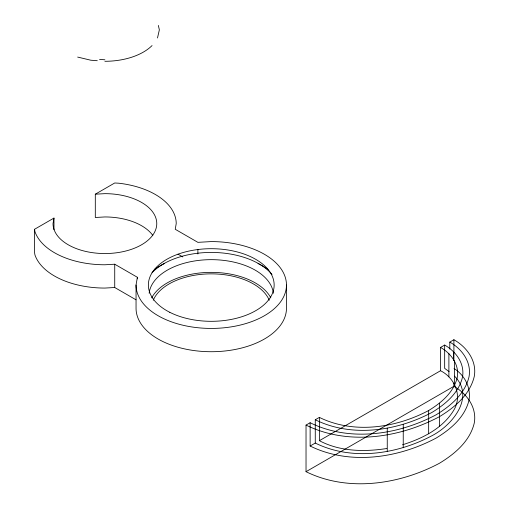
<?xml version="1.0" encoding="UTF-8"?>
<svg xmlns="http://www.w3.org/2000/svg" width="509" height="509" viewBox="0 0 509 509"><rect width="100%" height="100%" fill="white"/><g stroke="black" fill="none" stroke-linecap="round" stroke-linejoin="round"><path stroke-width="0.76" d="M135.992 299.788L114.729 287.509L104.892 288.069A71.317 41.178 0 0 1 34.943 254.926L34.542 252.572L34.542 229.279L53.973 218.062L53.025 223.597A51.867 29.948 0 0 0 104.892 253.546A51.867 29.948 0 0 0 156.766 223.597A51.867 29.948 0 0 0 104.892 193.655L95.304 194.196L95.304 217.489L104.892 216.949A51.867 29.948 0 0 1 152.815 235.432M95.304 194.196L114.729 182.986L118.807 183.215A71.317 41.178 0 0 1 176.216 223.597L175.242 229.279L197.88 242.348L211.254 241.584A75.211 43.424 0 0 1 286.465 285.008L286.465 308.301A75.211 43.424 0 0 1 211.254 351.719A75.211 43.424 0 0 1 136.049 308.301L136.049 285.008L137.366 277.284L114.729 264.216L104.892 264.775A71.317 41.178 0 0 1 34.943 231.633L34.542 229.279M157.497 37.984L159.355 29.846L158.356 25.45M315.268 419.766L319.378 417.393C353.717 434.298 395.779 427.986 428.654 410.521C441.22 402.893 453.659 392.471 457.241 377.551C459.576 364.883 451.165 353.418 440.559 347.431L444.662 345.057C455.994 351.452 464.971 363.693 462.477 377.226C458.66 393.158 445.375 404.28 431.956 412.43C396.848 431.078 351.935 437.816 315.268 419.766L315.268 443.059L310.134 446.024L310.134 422.731C349.715 442.213 398.191 434.94 436.086 414.81C450.567 406.017 464.902 394.011 469.024 376.813C471.716 362.204 462.026 348.996 449.797 342.093L453.907 339.726C466.855 347.03 477.111 361.015 474.267 376.482C469.902 394.691 454.722 407.404 439.382 416.718C399.26 438.033 347.933 445.725 306.03 425.098L306.03 471.684C347.933 492.311 399.26 484.613 439.382 463.298C454.722 453.99 469.902 441.278 474.267 423.068C477.111 407.601 466.855 393.616 453.907 386.312L453.907 383.15M402.504 444.802C422.508 438.523 443.116 428.343 454.111 409.643C462.407 395.41 454.543 377.754 440.559 370.724L440.559 347.431M306.03 425.098L310.134 422.731M319.378 417.393L319.378 440.686L440.559 370.724M306.03 471.684L453.907 386.312M315.268 443.059C351.935 461.109 396.848 454.372 431.956 435.723C452.246 425.295 475.527 397.135 454.499 376.119M386.789 448.512C364.253 452.011 339.955 451.591 319.378 440.686M99.573 59.388L104.892 59.795M97.283 60.711L90.799 60.215L77.661 57.078M310.134 446.024C349.715 465.506 398.191 458.234 436.086 438.103C450.567 429.31 464.902 417.304 469.024 400.106C471.143 387.635 464.622 375.012 454.003 368.491M177.991 254.156L182.788 256.924M449.116 371.64L444.662 368.351L444.662 345.057M454.575 360.849L454.575 384.142M453.907 339.726L453.907 360.251M453.564 351.63L453.564 360.175M449.797 342.093L449.797 349.085M448.893 353.59L448.893 376.883M439.541 403.16L439.541 426.453M428.654 410.521L428.654 433.814M403.243 424.436L403.243 447.729M387.254 428.12L387.254 451.413M197.88 249.334L197.88 253.991M137.366 277.284L137.366 278.837M114.729 264.216L114.729 287.509M53.973 218.062L53.973 229.705M286.465 285.008A75.211 43.424 0 0 1 211.254 328.426A75.211 43.424 0 0 1 136.049 285.008M151.695 297.867A62.244 35.935 0 0 1 211.254 272.366A62.244 35.935 0 0 1 270.82 297.867M153.254 300.265A59.648 34.44 0 0 1 211.254 273.861A59.648 34.44 0 0 1 269.261 300.265M152.032 272.748A67.43 38.932 0 0 1 212.959 252.445A67.43 38.932 0 0 1 272.029 274.497M149.15 293.248A62.244 35.935 0 0 1 211.254 259.66A62.244 35.935 0 0 1 273.365 293.248M154.482 269.458A72.615 41.923 0 0 1 164.502 263.516M258.012 263.516A72.615 41.923 0 0 1 268.033 269.458M152.057 45.568A54.463 31.443 0 0 1 104.892 61.29M169.79 312.303A62.893 36.311 0 0 0 272.939 292.09A62.893 36.311 0 0 0 191.04 250.625A62.893 36.311 0 0 0 169.79 312.303"/></g></svg>
